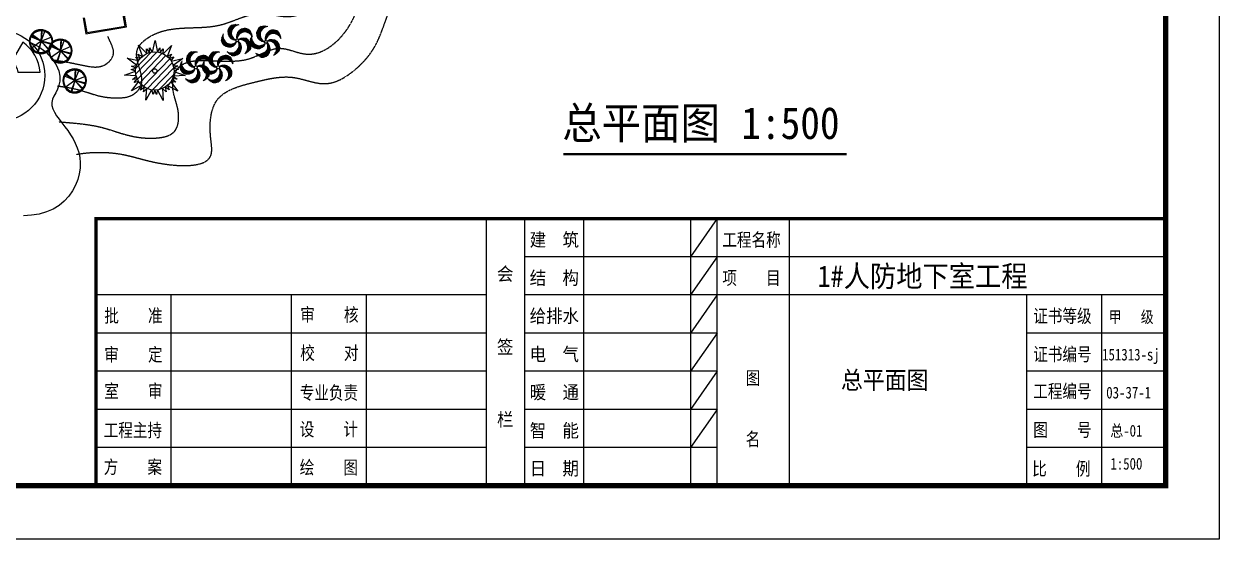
# Model space of a CAD drawing. Extents: x 116619 to 413619, y -387877 to -177877.
# Drawn here: x 301882 to 413619, y -387877 to -339652 of the extents above; entities that cross this region are included whole.
import ezdxf
from ezdxf.enums import TextEntityAlignment as Align

# ---------------------------------------------------------------- set-up
doc = ezdxf.new("R2010")
doc.units = 0
doc.header["$LTSCALE"] = 35
doc.header["$MEASUREMENT"] = 0
doc.linetypes.add('DASH', pattern=[0.35, 0.25, -0.1])
doc.layers.get('0').update_dxf_attribs({"linetype": 'CONTINUOUS'})
for name, color, linetype in [('BALCONY', 6, 'CONTINUOUS'), ('DX', 32, 'CONTINUOUS'), ('F-GUANG', 31, 'CONTINUOUS'), ('JYP', 4, 'CONTINUOUS'), ('LAN', 104, 'CONTINUOUS'), ('LAYER1', 160, 'CONTINUOUS'), ('PUB_TEXT', 7, 'CONTINUOUS'), ('PUB_TITLE', 7, 'CONTINUOUS'), ('TREE', 84, 'CONTINUOUS'), ('YJ1', 7, 'CONTINUOUS'), ('道路', 1, 'CONTINUOUS')]:
    doc.layers.add(name, color=color, linetype=linetype)
doc.styles.add('-宋体', font='')
doc.styles.add('DIM_FONT', font='SIMPLEX.shx', dxfattribs={"width": 0.8})
doc.styles.get('-宋体').set_extended_font_data('SimSun')

# ---------------------------------------------------------------- blocks, each defined once
blk = doc.blocks.new('1034')
for p, q in [((0, 0), (-477, 159)), ((-476, -158), (0, 0)), ((0, 0), (-468, -188)), ((0, 0), (-308, -370)), ((0, 0), (-308, -432)), ((0, 0), (-213, 456)), ((0, 0), (-92, 495)), ((0, 0), (-63, 501)), ((0, 0), (402, 340)), ((0, 0), (429, 306)), ((0, 0), (467, 249)), ((0, 0), (461, -278)), ((0, 0), (221, -505)), ((0, 0), (194, -516))]:
    blk.add_line(p, q)
for centre in [(0, 0), (14, -46), (26, 6)]:
    blk.add_circle(centre, 503)
blk = doc.blocks.new('U_B38RDX')
for p, q in [((-965, 1164), (-1290, 2049)), ((-1290, 2049), (-633, 1378)), ((-182, 1501), (22, 2421)), ((22, 2421), (212, 1501)), ((658, 1362), (1328, 2025)), ((1328, 2025), (990, 1148)), ((-1441, 458), (-2193, 1026)), ((-2193, 1026), (-1278, 817)), ((-1278, 817), (-1510, 1116)), ((-1510, 1116), (-1147, 998)), ((-1497, -236), (168, 1501)), ((-1497, 231), (-299, 1487)), ((-1366, -645), (578, 1399)), ((-1147, 998), (-1335, 1325)), ((-1335, 1325), (-982, 1148)), ((-1190, -937), (884, 1224)), ((-898, -1215), (1177, 947)), ((-633, 1378), (-667, 1755)), ((-667, 1755), (-425, 1459)), ((-425, 1459), (-406, 1836)), ((-406, 1836), (-206, 1496)), ((212, 1501), (388, 1837)), ((388, 1837), (431, 1458)), ((431, 1458), (651, 1764)), ((651, 1764), (636, 1370)), ((990, 1148), (1319, 1336)), ((1319, 1336), (1151, 993)), ((1151, 993), (1501, 1132)), ((1501, 1132), (1276, 809)), ((1290, 789), (2212, 986)), ((2212, 986), (1454, 431)), ((-1874, 122), (-1504, 220)), ((-1516, -4), (-1874, 122)), ((-1839, 393), (-1447, 435)), ((-1504, 220), (-1839, 393)), ((-577, -1390), (1381, 640)), ((-182, -1507), (1498, 246)), ((1454, 431), (1832, 411)), ((1832, 411), (1505, 213)), ((1505, 213), (1875, 141)), ((1875, 141), (1510, -9)), ((-2400, -323), (-1516, -4)), ((-1460, -394), (-2400, -323)), ((-1844, -1569), (-1274, -823)), ((-1759, -664), (-1452, -416)), ((-1384, -628), (-1759, -664)), ((-1642, -910), (-1384, -628)), ((-1274, -823), (-1642, -910)), ((358, -1463), (1483, -295)), ((1254, -845), (1815, -1602)), ((1654, -895), (1266, -824)), ((1763, -645), (1381, -634)), ((1381, -634), (1654, -895)), ((2393, -367), (1456, -424)), ((1456, -424), (1763, -645)), ((1512, -33), (2393, -367)), ((-1015, -1121), (-1844, -1569)), ((-1121, -1509), (-996, -1135)), ((-825, -1277), (-1121, -1509)), ((-889, -1654), (-825, -1277)), ((-627, -1381), (-889, -1654)), ((-704, -2317), (-627, -1381)), ((-248, -1492), (-704, -2317)), ((-127, -1876), (-224, -1494)), ((-3, -1520), (-127, -1876)), ((146, -1872), (-3, -1520)), ((219, -1500), (146, -1872)), ((661, -2329), (219, -1500)), ((598, -1389), (661, -2329)), ((907, -1647), (619, -1378)), ((1135, -1496), (819, -1281)), ((819, -1281), (907, -1647)), ((996, -1144), (1135, -1496)), ((1815, -1602), (996, -1144))]:
    blk.add_line(p, q)
for radius in [1521, 176]:
    blk.add_circle((0, 0), radius)
at = {"style": 'DIM_FONT', "width": 0.8, "flags": 9}
for tag in ['XSIZE', 'YSIZE']:
    blk.add_attdef(tag, (0, 0), '', height=0.5, dxfattribs=at)
blk = doc.blocks.new('_F1DZP')
at = {"xscale": 0.7510950000000001, "yscale": 0.7510950000000001, "zscale": 0.7510950000000001}
blk.add_blockref('U_B38RDX', (-206, -188), dxfattribs=at)
at = {"width": 0.8, "flags": 9}
for tag in ['XSIZE', 'YSIZE']:
    blk.add_attdef(tag, (0, 0), '', height=0.5, dxfattribs=at)
blk = doc.blocks.new('U_B0EUU')
at = {"layer": 'TREE', "xscale": 1.125, "yscale": 1.125, "zscale": 1.125}
blk.add_blockref('_F1DZP', (232, 212), dxfattribs=at)
at = {"style": 'DIM_FONT', "width": 0.8, "flags": 9}
for tag in ['XSIZE', 'YSIZE']:
    blk.add_attdef(tag, (0, 0), '', height=0.5, dxfattribs=at)
blk = doc.blocks.new('U_B3JSV')
blk.add_blockref('U_B0EUU', (-10, 371))
at = {"flags": 9}
for tag in ['XSIZE', 'YSIZE']:
    blk.add_attdef(tag, (0, 0), '', height=0.5, dxfattribs=at)
blk = doc.blocks.new('U_B15FHB')
blk.add_blockref('U_B3JSV', (0, -300))
at = {"flags": 9}
for tag in ['XSIZE', 'YSIZE']:
    blk.add_attdef(tag, (0, 0), '', height=0.5, dxfattribs=at)
blk = doc.blocks.new('U_B14TPB')
blk.add_blockref('U_B15FHB', (-150, -672))
at = {"flags": 9}
for tag in ['XSIZE', 'YSIZE']:
    blk.add_attdef(tag, (0, 0), '', height=0.5, dxfattribs=at)
blk = doc.blocks.new('U_B24NYT')
blk.add_circle((0, 0), 68.7)
for centre, start, end in [((-65, 390), 116.44679, 269.46816), ((-37, 389), 112.32417, 265.34554), ((-4, 385), 107.24012, 260.26149), ((24, 379), 103.07101, 256.09238), ((51, 371), 98.81042, 251.83179), ((74, 363), 95.2013, 248.22268), ((96, 353), 91.59511, 244.61648), ((-391, 59), 188.44679, 341.46816), ((-381, 85), 184.32417, 337.34554), ((-367, 115), 179.24012, 332.26149), ((-353, 140), 175.07101, 328.09238), ((-337, 163), 170.81042, 323.83179), ((-322, 182), 167.2013, 320.22268), ((-306, 200), 163.59511, 316.61648), ((351, 182), 44.44679, 197.46816), ((358, 156), 40.32417, 193.34554), ((365, 122), 35.24012, 188.26149), ((368, 95), 31.07101, 184.09238), ((369, 66), 26.81042, 179.83179), ((368, 42), 23.2013, 176.22268), ((366, 18), 19.59511, 172.61648), ((282, -278), 332.44679, 125.46816), ((259, -293), 328.32417, 121.34554), ((229, -309), 323.24012, 116.26149), ((204, -321), 319.07101, 112.09238), ((177, -330), 314.81042, 107.83179), ((154, -337), 311.2013, 104.22268), ((130, -342), 307.59511, 100.61648), ((-285, -229), 235.59511, 28.61648), ((-273, -250), 239.2013, 32.22268), ((-260, -270), 242.81042, 35.83179), ((-242, -293), 247.07101, 40.09238), ((-223, -313), 251.24012, 44.26149), ((-198, -337), 256.32417, 49.34554), ((-177, -354), 260.44679, 53.46816)]:
    blk.add_arc(centre, 383, start, end)
at = {"style": 'DIM_FONT', "width": 0.8, "flags": 9}
for tag in ['XSIZE', 'YSIZE']:
    blk.add_attdef(tag, (0, 0), '', height=0.5, dxfattribs=at)
blk = doc.blocks.new('_F2XCJ')
at = {"xscale": 2.404809, "yscale": 2.404809, "zscale": 2.404809}
blk.add_blockref('U_B24NYT', (-206, 82), dxfattribs=at)
at = {"width": 0.8, "flags": 9}
for tag in ['XSIZE', 'YSIZE']:
    blk.add_attdef(tag, (0, 0), '', height=0.5, dxfattribs=at)
blk = doc.blocks.new('U_B1EYI')
at = {"layer": 'TREE', "xscale": 0.55556, "yscale": 0.55556, "zscale": 0.55556}
blk.add_blockref('_F2XCJ', (-262, 325), dxfattribs=at)
at = {"style": 'DIM_FONT', "width": 0.8, "flags": 9}
for tag in ['XSIZE', 'YSIZE']:
    blk.add_attdef(tag, (0, 0), '', height=0.5, dxfattribs=at)
blk = doc.blocks.new('U_B5JHS')
blk.add_blockref('U_B1EYI', (502, -345))
at = {"flags": 9}
for tag in ['XSIZE', 'YSIZE']:
    blk.add_attdef(tag, (0, 0), '', height=0.5, dxfattribs=at)
blk = doc.blocks.new('U_B5FBX')
blk.add_blockref('U_B5JHS', (0, 0))
at = {"flags": 9}
for tag in ['XSIZE', 'YSIZE']:
    blk.add_attdef(tag, (0, 0), '', height=0.5, dxfattribs=at)
blk = doc.blocks.new('U_B13TPU')
blk.add_blockref('U_B5FBX', (8, -320))
at = {"flags": 9}
for tag in ['XSIZE', 'YSIZE']:
    blk.add_attdef(tag, (0, 0), '', height=0.5, dxfattribs=at)
blk = doc.blocks.new('A$C26C11E4D')
at = {"layer": 'LAYER1', "xscale": 0.001456, "yscale": 0.001456, "zscale": 0.001456}
blk.add_blockref('U_B13TPU', (1.3, 1.85), dxfattribs=at)

msp = doc.modelspace()

# ---------------------------------------------------------------- linework, layer by layer
for p, q in [((348689.1, -357876.9), (348689.1, -382876.9)), ((354189.1, -357876.9), (354189.1, -382876.9)), ((366689.1, -357876.9), (364189.1, -361448.3)), ((364189.1, -357876.9), (364189.1, -382876.9)), ((373439.1, -357876.9), (373439.1, -382876.9)), ((366689.1, -361448.3), (348689.1, -361448.3)), ((366689.1, -361448.3), (364189.1, -365019.7)), ((408619.1, -361448.3), (366689.1, -361448.3)), ((345119.1, -365019.7), (308619.1, -365019.7)), ((315619.1, -365019.7), (315619.1, -382876.9)), ((326869.1, -365019.7), (326869.1, -382876.9)), ((333869.1, -365019.7), (333869.1, -382876.9)), ((408619.1, -365019.7), (348689.1, -365019.7)), ((366689.1, -365019.7), (364189.1, -368591.1)), ((395619.1, -365019.7), (395619.1, -382876.9)), ((402619.1, -365019.7), (402619.1, -382876.9)), ((345119.1, -368591.1), (308619.1, -368591.1)), ((366689.1, -368591.1), (348689.1, -368591.1)), ((366689.1, -368591.1), (364189.1, -372162.6)), ((408619.1, -368591.1), (395619.1, -368591.1)), ((345119.1, -372162.6), (308619.1, -372162.6)), ((345119.1, -372162.6), (308619.1, -372162.6)), ((366689.1, -372162.6), (348689.1, -372162.6)), ((366689.1, -372162.6), (348689.1, -372162.6)), ((366689.1, -372162.6), (364189.1, -375734)), ((408619.1, -372162.6), (395619.1, -372162.6)), ((408619.1, -372162.6), (395619.1, -372162.6)), ((345119.1, -375734), (308619.1, -375734)), ((366689.1, -375734), (348689.1, -375734)), ((366689.1, -375734), (364189.1, -379305.4)), ((408619.1, -375734), (395619.1, -375734)), ((345119.1, -379305.4), (308619.1, -379305.4)), ((366689.1, -379305.4), (348689.1, -379305.4)), ((408619.1, -379305.4), (395619.1, -379305.4))]:
    msp.add_line(p, q)
for points, const_width in [([(352313.9, -351850.2), (378799, -351850.2)], 200), ([(345119.1, -357876.9), (345119.1, -382876.9)], 125), ([(366689.1, -357876.9), (366689.1, -382876.9)], 125)]:
    msp.add_lwpolyline(points, dxfattribs=dict(const_width=const_width))
at = {"const_width": 309}
msp.add_lwpolyline([(308619.1, -357876.9), (308619.1, -382876.9), (408619.1, -382876.9), (408619.1, -357876.9)], close=True, dxfattribs=at)
at = {"layer": 'BALCONY'}
for points in [[(307424.5, -339090.6), (307670.9, -340570.2), (307670.9, -340570.2), (311458.7, -339939.5), (311212.3, -338459.9)], [(307523.1, -339074.2), (307753.1, -340455.2), (311343.6, -339857.3), (311113.7, -338476.3)]]:
    msp.add_lwpolyline(points, dxfattribs=at)
at = {"layer": 'DX', "linetype": 'DASH'}
for points, knots in [([(305018.9, -345464.8), (305142, -345478.6), (305878.6, -345568.1), (307290.2, -345830.7), (309008.3, -346514.7), (310605.5, -346607.6), (311973.8, -346496.2), (313609.9, -344950.6), (311645.2, -342427.5), (314018.1, -340395.1), (316816.6, -339915), (320406.8, -340120.7), (323645.7, -338160.1), (326723, -339369.4), (329516.7, -337969), (329862.2, -335997.9), (329893.8, -335033.6), (329895.2, -334976.6)], [22711.53766128, 22711.53766128, 22711.53766128, 22711.53766128, 23083.89304981, 24940.11455597, 27002.38495767, 28575.87016972, 29702.67965934, 31067.37880034, 34349.36533791, 36190.99581008, 39111.91587553, 42902.76490652, 46800.62445826, 49469.60594449, 52191.47555889, 54861.23207147, 55029.41420079, 55029.41420079, 55029.41420079, 55029.41420079]), ([(305152.4, -348805.7), (305293.9, -348819.3), (306504.6, -348937.9), (308708.8, -349086.4), (311397.7, -350100.3), (313682.4, -350490.6), (316396.1, -350055.2), (316419.8, -347560.8), (315652.6, -345906.7), (316234.2, -341939.2), (321972.8, -344198.7), (325532.5, -341351.5), (328949.8, -343241.1), (332364.5, -340534.9), (333540.1, -336951.4), (333151.6, -336217.4), (333162.9, -336216.4), (333151.5, -336217.4)], [14561.77804007, 14561.77804007, 14561.77804007, 14561.77804007, 15017.38190818, 18453.92245545, 20902.34962087, 23568.59676571, 25657.78606059, 27842.61659368, 29609.24039954, 31388.87326267, 38145.01600715, 41338.7494371, 43890.13269072, 48344.89762873, 52024.3120432, 54778.56031088, 55486.10376964, 55486.10376964, 55486.10376964, 55486.10376964]), ([(306804, -351866.6), (307588.6, -351708.6), (311053.6, -351527.6), (313598.1, -352872.3), (319842.7, -353199.4), (319175.2, -349733.9), (319377, -346124.2), (323562.3, -345068.5), (326938.5, -344264.8), (330164, -345754.3), (332945.8, -344057.9), (335005, -341685.7), (335850.2, -338595.4), (337333.2, -335847), (337608.2, -335827.5), (337608.2, -335827.5)], [4284.63571408, 4284.63571408, 4284.63571408, 4284.63571408, 6266.29634722, 11766.57172359, 16938.96690548, 18842.18761031, 22603.58494905, 26401.47605772, 30170.63801662, 33107.19296092, 36121.50008485, 39042.01451724, 42465.88157593, 45586.96957793, 48190.7579223, 48190.7579223, 48190.7579223, 48190.7579223]), ([(304594.9, -343016.9), (304713.6, -343033.6), (305589.7, -343161.2), (307143.6, -343451.3), (309231.6, -343957.4), (310669.1, -342353.8), (309897.9, -341301.5), (309734.3, -340788)], [27255.78871011, 27255.78871011, 27255.78871011, 27255.78871011, 27619.14205539, 29943.60888044, 32112.30820773, 33498.84740838, 35156.04526276, 35156.04526276, 35156.04526276, 35156.04526276])]:
    msp.add_open_spline(points, degree=3, knots=knots, dxfattribs=at)
at = {"layer": 'F-GUANG'}
msp.add_circle((299598.8, -344492.1), 4242.1, dxfattribs=at)
at = {"layer": 'JYP'}
msp.add_lwpolyline([(302500.1, -341397.3), (303259.3, -341774.6), (303961.6, -342298.4), (304504.3, -342878.8), (304894.4, -343474.1), (305138.4, -344042.9), (305246.8, -344552.2), (305244.4, -345002.7), (305159.5, -345403.9), (305020.7, -345765.1), (304856.1, -346095.7), (304694.4, -346404.9), (304563.8, -346702.1), (304492.7, -346996.7), (304502.9, -347296.6), (304588.3, -347604), (304736.4, -347919.5), (304934.5, -348244), (305170, -348578.1), (305430.2, -348922.6), (305702.5, -349278.3), (305974.2, -349645.9), (306233.7, -350026.1), (306473.4, -350420.3), (306687, -350829.9), (306868, -351256.1), (307009.8, -351700.2), (307106, -352163.8), (307150.2, -352648.1), (307135.9, -353154.4), (307057.5, -353681.8), (306913.1, -354220.2), (306701.8, -354757.1), (306422.7, -355280.2), (306074.8, -355776.9), (305657.1, -356234.8), (305168.7, -356641.4), (304608.6, -356984.5), (303979.3, -357253.6), (303296.5, -357447.5), (302579.7, -357566.9), (301847.9, -357612.7)], dxfattribs=at)
at = {"layer": 'PUB_TITLE'}
msp.add_lwpolyline([(116619.1, -387876.9), (116619.1, -177876.9), (413619.1, -177876.9), (413619.1, -387876.9)], close=True, dxfattribs=at)
at = {"layer": 'PUB_TITLE', "const_width": 500}
msp.add_lwpolyline([(129119.1, -382876.9), (408619.1, -382876.9), (408619.1, -182876.9), (129119.1, -182876.9)], close=True, dxfattribs=at)
at = {"layer": '道路'}
msp.add_lwpolyline([(301775.7, -341366.3), (300742.1, -343154, -0.17204992), (301329.7, -344173.2), (303394.7, -344174.5, 0.2233527)], format="xyb", close=True, dxfattribs=at)

# ---------------------------------------------------------------- block references
at = {"layer": 'LAN', "color": 71, "extrusion": (0, 0, -1), "xscale": 2.128896, "yscale": 2.128896, "zscale": -2.128896, "rotation": 355.4882747312338}
for p in [(-303504.8, -341274.9), (-305311.1, -342161), (-306657.6, -344950.5)]:
    msp.add_blockref('1034', p, dxfattribs=at)
at = {"layer": 'LAYER1', "xscale": 1.39776, "yscale": 1.39776, "zscale": 1.39776}
msp.add_blockref('U_B14TPB', (314341.6, -343220.4), dxfattribs=at)
at = {"layer": 'YJ1', "xscale": 1000, "yscale": 1000, "zscale": 1000}
for p in [(320329.9, -342608.8), (323013.6, -342757.7), (316453.4, -345141.4), (318540.7, -345141.4)]:
    msp.add_blockref('A$C26C11E4D', p, dxfattribs=at)

# ---------------------------------------------------------------- texts
at = {"layer": 'PUB_TEXT', "style": '-宋体'}
for s, height, width, p in [('总平面图', 3000, 0.9, (352220.2, -350428.4)), ('1:500', 3000, 0.9, (368956.2, -350428.4)), ('工程名称', 1250, 0.8, (367177.5, -360484.1)), ('1#人防地下室工程', 2000, 0.9, (376076.5, -364265.8)), ('项    目', 1250, 0.8, (367177.5, -364055.5)), ('批    准', 1250, 0.8, (309396.4, -367589.6)), ('审    核', 1250, 0.8, (327719.6, -367499.6)), ('证书等级', 1250, 0.8, (396243.8, -367615.1)), ('甲   级', 1100, 0.8, (403303.3, -367630.5)), ('审    定', 1250, 0.8, (309396.4, -371227.4)), ('校    对', 1250, 0.8, (327719.6, -371075.6)), ('证书编号', 1250, 0.8, (396243.8, -371194.8)), ('151313-sj', 1100, 0.8, (402681.1, -371154.7)), ('图', 1250, 0.8, (369360.3, -373421.5)), ('总平面图', 1666.67, 0.9, (378266.6, -373819.7)), ('室    审', 1250, 0.8, (309396.4, -374639.9)), ('专业负责', 1250, 0.8, (327667, -374798.8)), ('工程编号', 1250, 0.8, (396243.8, -374652.6)), ('03-37-1', 1100, 0.8, (403069.4, -374713.6)), ('工程主持', 1250, 0.8, (309343.8, -378303.9)), ('设    计', 1250, 0.8, (327667, -378213.9)), ('图    号', 1250, 0.8, (396243.8, -378271.9)), ('总-01', 1100, 0.8, (403455.4, -378285)), ('名', 1250, 0.8, (369360.3, -379135.8)), ('方    案', 1250, 0.8, (309343.8, -381743.6)), ('绘    图', 1250, 0.8, (327667, -381789.9)), ('比    例', 1250, 0.8, (396143.5, -381913.9)), ('1:500', 1100, 0.8, (403455.4, -381370))]:
    msp.add_text(s, height=height, dxfattribs=dict(at, width=width)).set_placement(p)
at = {"layer": 'PUB_TEXT', "style": '-宋体', "width": 0.9}
for s, p in [('建  筑', (351469.3, -359829.4)), ('会', (346879.3, -363029.8)), ('结  构', (351469.3, -363400.9)), ('给排水', (351469.3, -366972.3)), ('签', (346879.3, -369842.3)), ('电  气', (351469.3, -370543.7)), ('暖  通', (351469.3, -374115.1)), ('栏', (346879.3, -376654.8)), ('智  能', (351469.3, -377686.6)), ('日  期', (351469.3, -381258))]:
    msp.add_text(s, height=1250, dxfattribs=at).set_placement(p, align=Align.MIDDLE)

doc.saveas('drawing.dxf')
